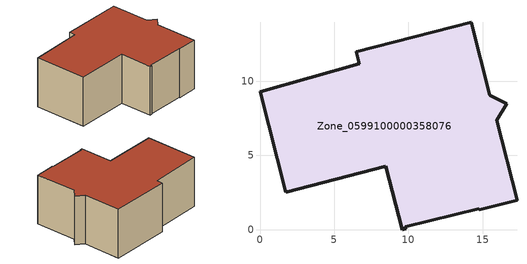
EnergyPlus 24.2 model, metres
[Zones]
Zone_0599100000358076
 floor ground (C_G): 9.82,0.07 9.57,0 8.47,4.26 1.74,2.52 0,9.27 6.7,11.18 6.49,11.97 14.23,13.95 15.49,9.06 16.62,8.47 15.93,7.37 17.31,1.99 14.76,1.33 14.74,1.4 9.78,0.2 z0
 wall outside (C_F): 0,9.27 1.74,2.52 8.47,4.26 9.57,0 9.82,0.07 9.78,0.2 14.74,1.4 14.76,1.33 17.31,1.99 15.93,7.37 16.62,8.47 15.49,9.06 14.23,13.95 6.49,11.97 6.7,11.18 0,9.27 z0:6.61
 roof outside (C_R): 9.57,0 9.82,0.07 9.78,0.2 14.74,1.4 14.76,1.33 17.31,1.99 15.93,7.37 16.62,8.47 15.49,9.06 14.23,13.95 6.49,11.97 6.7,11.18 0,9.27 1.74,2.52 8.47,4.26 z6.61
[BUILDING]
Pand.0599100000358076: North Axis=0; Terrain=City; Loads Convergence Tolerance Value=0.04; Temperature Convergence Tolerance Value=0.4; Solar Distribution=FullExterior; Maximum Number of Warmup Days=25; Minimum Number of Warmup Days=1
[Site:Location]
Rotterdam.The.Hague.AP_ZH_NLD Design_Conditions: Latitude=51.96; Longitude=4.45; Time Zone=1; Elevation=-4.5
[SITE:GROUNDTEMPERATURE:BUILDINGSURFACE]
18, 18, 18, 18, 18, 18, 18, 18, 18, 18, 18, 18
[MATERIAL] Thermal Absorptance=0.9; Solar Absorptance=0.7; Visible Absorptance=0.7
Name | Roughness | Thickness | Conductivity | Density | Specific Heat
G.D.1992-2005 | MediumSmooth | 0.15 | 0.06 | 540 | 1210
F.D.1992-2005 | Rough | 0.3 | 0.12 | 1920 | 840
R.D.1992-2005 | MediumRough | 0.2 | 0.08 | 1500 | 1000
[CONSTRUCTION]
C_G: G.D.1992-2005
C_F: F.D.1992-2005
C_R: R.D.1992-2005
[ZONE]
Zone_0599100000358076: Type=1; Multiplier=1; Ceiling Height=Autocalculate; Volume=Autocalculate; Floor Area=autocalculate; Part of Total Floor Area=Yes
[ZONEINFILTRATION:DESIGNFLOWRATE]
Infil_Zone_0599100000358076: Zone or ZoneList or Space or SpaceList=Zone_0599100000358076; Schedule=AlwaysOn; Design Flow Rate Calculation Method=Flow/Area; Flow Rate per Floor Area=0.0021; Constant Term Coefficient=1; Temperature Term Coefficient=0; Velocity Term Coefficient=0; Velocity Squared Term Coefficient=0
[HVACTEMPLATE:ZONE:IDEALLOADSAIRSYSTEM]
Zone_0599100000358076: Maximum Heating Supply Air Temperature=50; Minimum Cooling Supply Air Temperature=13; Maximum Heating Supply Air Humidity Ratio=0.0156; Minimum Cooling Supply Air Humidity Ratio=0.0077; Heating Limit=NoLimit; Cooling Limit=NoLimit; Dehumidification Control Type=ConstantSensibleHeatRatio; Cooling Sensible Heat Ratio=0.7; Dehumidification Setpoint=60; Humidification Control Type=None; Humidification Setpoint=30; Outdoor Air Method=None; Outdoor Air Flow Rate per Person=0.00944; Outdoor Air Flow Rate per Zone Floor Area=0; Outdoor Air Flow Rate per Zone=0; Demand Controlled Ventilation Type=None; Outdoor Air Economizer Type=NoEconomizer; Heat Recovery Type=None; Sensible Heat Recovery Effectiveness=0.7; Latent Heat Recovery Effectiveness=0.65
[ZONECONTROL:THERMOSTAT]
ThermostatControl_Zone_0599100000358076: Zone or ZoneList=Zone_0599100000358076; Control Type Schedule=DualSetpointControlType; Control 1=Thermostat_Zone_0599100000358076; Temperature Difference Between Cutout And Setpoint=0
[THERMOSTATSETPOINT:DUALSETPOINT]
Thermostat_Zone_0599100000358076: Heating Setpoint Temperature Schedule=HeatingSetpoint_Zone_0599100000358076; Cooling Setpoint Temperature Schedule=CoolingSetpoint_Zone_0599100000358076
[SCHEDULE:COMPACT]
HeatingSetpoint_Zone_0599100000358076: Through: 12/31, For: AllDays, Until: 24:00, 21
CoolingSetpoint_Zone_0599100000358076: Through: 12/31, For: AllDays, Until: 24:00, 24
DualSetpointControlType: Through: 12/31, For: AllDays, Until: 24:00, 4
AlwaysOn: Through: 12/31, For: AllDays, Until: 24:00, 1
